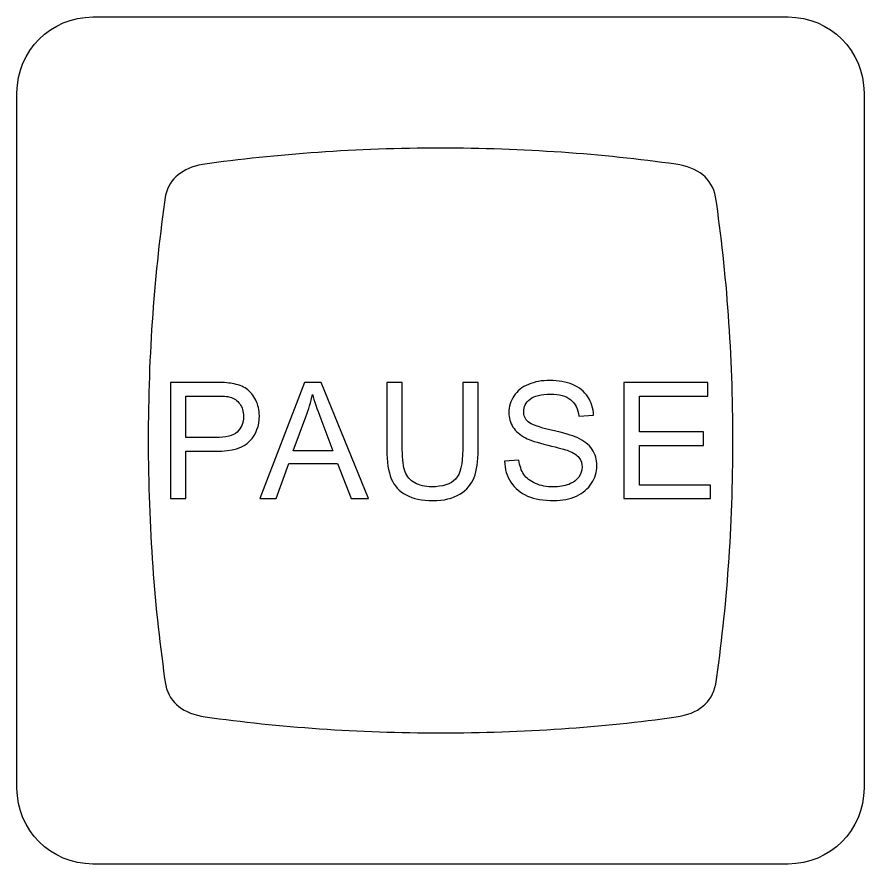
# Model space of a CAD drawing. Header units: millimetres. Extents: x -493 to 473, y -489 to 489.
# Drawn here: x -151.75 to -133.35, y -384.71 to -366.31 of the extents above; entities that cross this region are included whole.
import ezdxf

# ---------------------------------------------------------------- set-up
doc = ezdxf.new("R2010")
doc.units = ezdxf.units.MM
doc.header["$MEASUREMENT"] = 0
doc.layers.add('Layer 1', color=7, linetype='Continuous')

msp = doc.modelspace()

# ---------------------------------------------------------------- linework, layer by layer
at = {"layer": 'Layer 1', "color": 251}
for points, knots in [([(-150.1059, -384.7144), (-150.1059, -384.7144), (-134.9985, -384.7144), (-134.9985, -384.7144), (-134.9985, -384.7144), (-134.093, -384.7144), (-133.3522, -383.9736), (-133.3522, -383.0681), (-133.3522, -383.0681), (-133.3522, -383.0681), (-133.3522, -367.9607), (-133.3522, -367.9607), (-133.3522, -367.9607), (-133.3522, -367.0552), (-134.093, -366.3144), (-134.9985, -366.3144), (-134.9985, -366.3144), (-134.9985, -366.3144), (-150.1059, -366.3144), (-150.1059, -366.3144), (-150.1059, -366.3144), (-151.0114, -366.3144), (-151.7522, -367.0552), (-151.7522, -367.9607), (-151.7522, -367.9607), (-151.7522, -367.9607), (-151.7522, -383.0681), (-151.7522, -383.0681), (-151.7522, -383.0681), (-151.7522, -383.9736), (-151.0114, -384.7144), (-150.1059, -384.7144)], [0, 0, 0, 0, 0.1111111, 0.1111111, 0.1111111, 0.1111111, 0.2222222, 0.2222222, 0.2222222, 0.2222222, 0.3333333, 0.3333333, 0.3333333, 0.3333333, 0.4444444, 0.4444444, 0.4444444, 0.4444444, 0.5555556, 0.5555556, 0.5555556, 0.5555556, 0.6666667, 0.6666667, 0.6666667, 0.6666667, 0.7777778, 0.7777778, 0.7777778, 0.7777778, 1, 1, 1, 1]), ([(-142.552, -369.1649), (-140.7614, -369.1654), (-139.0415, -369.2883), (-137.4393, -369.5138), (-137.4393, -369.5138), (-137.4393, -369.5138), (-137.4393, -369.5139), (-137.4393, -369.5139), (-137.4393, -369.5139), (-136.9525, -369.5868), (-136.6626, -369.8194), (-136.5754, -370.2241), (-136.5754, -370.2241), (-136.3334, -371.877), (-136.2011, -373.6586), (-136.2007, -375.5164), (-136.2007, -375.5164), (-136.2002, -377.3741), (-136.3317, -379.1557), (-136.5729, -380.8086), (-136.5729, -380.8086), (-136.6599, -381.2128), (-136.9492, -381.4452), (-137.4349, -381.5181), (-137.4349, -381.5181), (-139.0374, -381.743), (-140.7578, -381.8652), (-142.5491, -381.8648), (-142.5491, -381.8648), (-144.3409, -381.8644), (-146.0619, -381.7412), (-147.6649, -381.5154), (-147.6649, -381.5154), (-147.6649, -381.5154), (-147.6648, -381.515), (-147.6648, -381.515), (-147.6648, -381.515), (-148.1378, -381.4442), (-148.425, -381.2225), (-148.5209, -380.8385), (-148.5209, -380.8385), (-148.7659, -379.1764), (-148.9, -377.3835), (-148.9004, -375.5134), (-148.9004, -375.5134), (-148.9009, -373.6416), (-148.7674, -371.8472), (-148.5228, -370.1839), (-148.5228, -370.1839), (-148.4302, -369.817), (-148.1622, -369.599), (-147.7234, -369.5198), (-147.7234, -369.5198), (-146.1047, -369.2897), (-144.3646, -369.1645), (-142.552, -369.1649)], [0, 0, 0, 0, 0.0666667, 0.0666667, 0.0666667, 0.0666667, 0.1333333, 0.1333333, 0.1333333, 0.1333333, 0.2, 0.2, 0.2, 0.2, 0.2666667, 0.2666667, 0.2666667, 0.2666667, 0.3333333, 0.3333333, 0.3333333, 0.3333333, 0.4, 0.4, 0.4, 0.4, 0.4666667, 0.4666667, 0.4666667, 0.4666667, 0.5333333, 0.5333333, 0.5333333, 0.5333333, 0.6, 0.6, 0.6, 0.6, 0.6666667, 0.6666667, 0.6666667, 0.6666667, 0.7333333, 0.7333333, 0.7333333, 0.7333333, 0.8, 0.8, 0.8, 0.8, 0.8666667, 0.8666667, 0.8666667, 0.8666667, 1, 1, 1, 1])]:
    msp.add_open_spline(points, degree=3, knots=knots, dxfattribs=at)
at = {"layer": 'Layer 1', "color": 132}
for points, knots in [([(-148.4165, -376.7778), (-148.4165, -376.7778), (-148.4165, -374.252), (-148.4165, -374.252), (-148.4165, -374.252), (-148.4165, -374.252), (-147.4628, -374.252), (-147.4628, -374.252), (-147.4628, -374.252), (-147.2952, -374.252), (-147.1671, -374.2602), (-147.0783, -374.2761), (-147.0783, -374.2761), (-146.9542, -374.2967), (-146.8502, -374.336), (-146.7661, -374.3937), (-146.7661, -374.3937), (-146.682, -374.4519), (-146.6144, -374.533), (-146.5632, -374.6371), (-146.5632, -374.6371), (-146.5121, -374.7411), (-146.4868, -374.8558), (-146.4868, -374.981), (-146.4868, -374.981), (-146.4868, -375.195), (-146.555, -375.3767), (-146.692, -375.5249), (-146.692, -375.5249), (-146.8284, -375.6736), (-147.0759, -375.7477), (-147.4334, -375.7477), (-147.4334, -375.7477), (-147.4334, -375.7477), (-148.0813, -375.7477), (-148.0813, -375.7477), (-148.0813, -375.7477), (-148.0813, -375.7477), (-148.0813, -376.7778), (-148.0813, -376.7778), (-148.0813, -376.7778), (-148.0813, -376.7778), (-148.4165, -376.7778), (-148.4165, -376.7778)], [0, 0, 0, 0, 0.0833333, 0.0833333, 0.0833333, 0.0833333, 0.1666667, 0.1666667, 0.1666667, 0.1666667, 0.25, 0.25, 0.25, 0.25, 0.3333333, 0.3333333, 0.3333333, 0.3333333, 0.4166667, 0.4166667, 0.4166667, 0.4166667, 0.5, 0.5, 0.5, 0.5, 0.5833333, 0.5833333, 0.5833333, 0.5833333, 0.6666667, 0.6666667, 0.6666667, 0.6666667, 0.75, 0.75, 0.75, 0.75, 0.8333333, 0.8333333, 0.8333333, 0.8333333, 1, 1, 1, 1]), ([(-146.478, -376.7778), (-146.478, -376.7778), (-145.509, -374.252), (-145.509, -374.252), (-145.509, -374.252), (-145.509, -374.252), (-145.1416, -374.252), (-145.1416, -374.252), (-145.1416, -374.252), (-145.1416, -374.252), (-144.1133, -376.7778), (-144.1133, -376.7778), (-144.1133, -376.7778), (-144.1133, -376.7778), (-144.4937, -376.7778), (-144.4937, -376.7778), (-144.4937, -376.7778), (-144.4937, -376.7778), (-144.7859, -376.0123), (-144.7859, -376.0123), (-144.7859, -376.0123), (-144.7859, -376.0123), (-145.8495, -376.0123), (-145.8495, -376.0123), (-145.8495, -376.0123), (-145.8495, -376.0123), (-146.1235, -376.7778), (-146.1235, -376.7778), (-146.1235, -376.7778), (-146.1235, -376.7778), (-146.478, -376.7778), (-146.478, -376.7778)], [0, 0, 0, 0, 0.1111111, 0.1111111, 0.1111111, 0.1111111, 0.2222222, 0.2222222, 0.2222222, 0.2222222, 0.3333333, 0.3333333, 0.3333333, 0.3333333, 0.4444444, 0.4444444, 0.4444444, 0.4444444, 0.5555556, 0.5555556, 0.5555556, 0.5555556, 0.6666667, 0.6666667, 0.6666667, 0.6666667, 0.7777778, 0.7777778, 0.7777778, 0.7777778, 1, 1, 1, 1]), ([(-142.0696, -374.252), (-142.0696, -374.252), (-141.7344, -374.252), (-141.7344, -374.252), (-141.7344, -374.252), (-141.7344, -374.252), (-141.7344, -375.7107), (-141.7344, -375.7107), (-141.7344, -375.7107), (-141.7344, -375.9647), (-141.7633, -376.1663), (-141.8203, -376.3157), (-141.8203, -376.3157), (-141.8779, -376.4644), (-141.9814, -376.5861), (-142.1307, -376.6796), (-142.1307, -376.6796), (-142.2806, -376.7731), (-142.4764, -376.8201), (-142.7198, -376.8201), (-142.7198, -376.8201), (-142.9556, -376.8201), (-143.1491, -376.7796), (-143.299, -376.6978), (-143.299, -376.6978), (-143.4495, -376.6161), (-143.5565, -376.4985), (-143.6206, -376.3439), (-143.6206, -376.3439), (-143.6847, -376.1893), (-143.717, -375.9782), (-143.717, -375.7107), (-143.717, -375.7107), (-143.717, -375.7107), (-143.717, -374.252), (-143.717, -374.252), (-143.717, -374.252), (-143.717, -374.252), (-143.3819, -374.252), (-143.3819, -374.252), (-143.3819, -374.252), (-143.3819, -374.252), (-143.3819, -375.7101), (-143.3819, -375.7101), (-143.3819, -375.7101), (-143.3819, -375.9294), (-143.3613, -376.0917), (-143.3207, -376.1951), (-143.3207, -376.1951), (-143.2802, -376.2992), (-143.2108, -376.3798), (-143.1114, -376.4356), (-143.1114, -376.4356), (-143.0126, -376.4921), (-142.8915, -376.5203), (-142.7487, -376.5203), (-142.7487, -376.5203), (-142.5041, -376.5203), (-142.3294, -376.4644), (-142.2254, -376.3533), (-142.2254, -376.3533), (-142.1213, -376.2416), (-142.0696, -376.0276), (-142.0696, -375.7101), (-142.0696, -375.7101), (-142.0696, -375.7101), (-142.0696, -374.252), (-142.0696, -374.252)], [0, 0, 0, 0, 0.0555556, 0.0555556, 0.0555556, 0.0555556, 0.1111111, 0.1111111, 0.1111111, 0.1111111, 0.1666667, 0.1666667, 0.1666667, 0.1666667, 0.2222222, 0.2222222, 0.2222222, 0.2222222, 0.2777778, 0.2777778, 0.2777778, 0.2777778, 0.3333333, 0.3333333, 0.3333333, 0.3333333, 0.3888889, 0.3888889, 0.3888889, 0.3888889, 0.4444444, 0.4444444, 0.4444444, 0.4444444, 0.5, 0.5, 0.5, 0.5, 0.5555556, 0.5555556, 0.5555556, 0.5555556, 0.6111111, 0.6111111, 0.6111111, 0.6111111, 0.6666667, 0.6666667, 0.6666667, 0.6666667, 0.7222222, 0.7222222, 0.7222222, 0.7222222, 0.7777778, 0.7777778, 0.7777778, 0.7777778, 0.8333333, 0.8333333, 0.8333333, 0.8333333, 0.8888889, 0.8888889, 0.8888889, 0.8888889, 1, 1, 1, 1]), ([(-141.1618, -375.9664), (-141.1618, -375.9664), (-140.8479, -375.9382), (-140.8479, -375.9382), (-140.8479, -375.9382), (-140.8332, -376.0652), (-140.7985, -376.1693), (-140.7438, -376.251), (-140.7438, -376.251), (-140.6891, -376.3321), (-140.6044, -376.398), (-140.4898, -376.4485), (-140.4898, -376.4485), (-140.3751, -376.4985), (-140.2458, -376.5238), (-140.1023, -376.5238), (-140.1023, -376.5238), (-139.9748, -376.5238), (-139.8625, -376.505), (-139.7649, -376.4668), (-139.7649, -376.4668), (-139.6673, -376.4286), (-139.5949, -376.3762), (-139.5473, -376.3098), (-139.5473, -376.3098), (-139.4997, -376.2434), (-139.4756, -376.171), (-139.4756, -376.0934), (-139.4756, -376.0934), (-139.4756, -376.0146), (-139.4985, -375.9459), (-139.5444, -375.8865), (-139.5444, -375.8865), (-139.5902, -375.8277), (-139.6661, -375.7783), (-139.7719, -375.7377), (-139.7719, -375.7377), (-139.8395, -375.7118), (-139.9895, -375.6707), (-140.2217, -375.6148), (-140.2217, -375.6148), (-140.4539, -375.559), (-140.6162, -375.5067), (-140.7091, -375.4573), (-140.7091, -375.4573), (-140.8296, -375.3938), (-140.919, -375.315), (-140.9778, -375.2215), (-140.9778, -375.2215), (-141.0372, -375.128), (-141.0666, -375.0228), (-141.0666, -374.9069), (-141.0666, -374.9069), (-141.0666, -374.7788), (-141.0301, -374.6594), (-140.9578, -374.5489), (-140.9578, -374.5489), (-140.8855, -374.4378), (-140.7802, -374.3537), (-140.6409, -374.2961), (-140.6409, -374.2961), (-140.5021, -374.2384), (-140.3475, -374.2096), (-140.1776, -374.2096), (-140.1776, -374.2096), (-139.9906, -374.2096), (-139.8254, -374.2396), (-139.6825, -374.3002), (-139.6825, -374.3002), (-139.5397, -374.3601), (-139.4297, -374.4489), (-139.3527, -374.5665), (-139.3527, -374.5665), (-139.2757, -374.6835), (-139.2345, -374.8164), (-139.2286, -374.9646), (-139.2286, -374.9646), (-139.2286, -374.9646), (-139.5497, -374.9893), (-139.5497, -374.9893), (-139.5497, -374.9893), (-139.5667, -374.8299), (-139.6249, -374.7094), (-139.7243, -374.6283), (-139.7243, -374.6283), (-139.8237, -374.5465), (-139.9706, -374.506), (-140.1647, -374.506), (-140.1647, -374.506), (-140.3669, -374.506), (-140.5145, -374.543), (-140.6068, -374.6171), (-140.6068, -374.6171), (-140.6991, -374.6912), (-140.7456, -374.7805), (-140.7456, -374.8852), (-140.7456, -374.8852), (-140.7456, -374.9757), (-140.7126, -375.0504), (-140.6474, -375.1092), (-140.6474, -375.1092), (-140.5827, -375.1674), (-140.4151, -375.228), (-140.1435, -375.2891), (-140.1435, -375.2891), (-139.8719, -375.3508), (-139.6855, -375.4043), (-139.5844, -375.4502), (-139.5844, -375.4502), (-139.438, -375.5178), (-139.3292, -375.6031), (-139.2592, -375.7071), (-139.2592, -375.7071), (-139.1893, -375.8106), (-139.1546, -375.93), (-139.1546, -376.0652), (-139.1546, -376.0652), (-139.1546, -376.1998), (-139.1928, -376.3257), (-139.2698, -376.4444), (-139.2698, -376.4444), (-139.3468, -376.5632), (-139.4568, -376.6555), (-139.6008, -376.7214), (-139.6008, -376.7214), (-139.7449, -376.7872), (-139.9066, -376.8201), (-140.0871, -376.8201), (-140.0871, -376.8201), (-140.3152, -376.8201), (-140.5063, -376.7866), (-140.6603, -376.7202), (-140.6603, -376.7202), (-140.8149, -376.6537), (-140.9355, -376.5538), (-141.0231, -376.4197), (-141.0231, -376.4197), (-141.1113, -376.2863), (-141.1571, -376.1352), (-141.1618, -375.9664)], [0, 0, 0, 0, 0.0277778, 0.0277778, 0.0277778, 0.0277778, 0.0555556, 0.0555556, 0.0555556, 0.0555556, 0.0833333, 0.0833333, 0.0833333, 0.0833333, 0.1111111, 0.1111111, 0.1111111, 0.1111111, 0.1388889, 0.1388889, 0.1388889, 0.1388889, 0.1666667, 0.1666667, 0.1666667, 0.1666667, 0.1944444, 0.1944444, 0.1944444, 0.1944444, 0.2222222, 0.2222222, 0.2222222, 0.2222222, 0.25, 0.25, 0.25, 0.25, 0.2777778, 0.2777778, 0.2777778, 0.2777778, 0.3055556, 0.3055556, 0.3055556, 0.3055556, 0.3333333, 0.3333333, 0.3333333, 0.3333333, 0.3611111, 0.3611111, 0.3611111, 0.3611111, 0.3888889, 0.3888889, 0.3888889, 0.3888889, 0.4166667, 0.4166667, 0.4166667, 0.4166667, 0.4444444, 0.4444444, 0.4444444, 0.4444444, 0.4722222, 0.4722222, 0.4722222, 0.4722222, 0.5, 0.5, 0.5, 0.5, 0.5277778, 0.5277778, 0.5277778, 0.5277778, 0.5555556, 0.5555556, 0.5555556, 0.5555556, 0.5833333, 0.5833333, 0.5833333, 0.5833333, 0.6111111, 0.6111111, 0.6111111, 0.6111111, 0.6388889, 0.6388889, 0.6388889, 0.6388889, 0.6666667, 0.6666667, 0.6666667, 0.6666667, 0.6944444, 0.6944444, 0.6944444, 0.6944444, 0.7222222, 0.7222222, 0.7222222, 0.7222222, 0.75, 0.75, 0.75, 0.75, 0.7777778, 0.7777778, 0.7777778, 0.7777778, 0.8055556, 0.8055556, 0.8055556, 0.8055556, 0.8333333, 0.8333333, 0.8333333, 0.8333333, 0.8611111, 0.8611111, 0.8611111, 0.8611111, 0.8888889, 0.8888889, 0.8888889, 0.8888889, 0.9166667, 0.9166667, 0.9166667, 0.9166667, 0.9444444, 0.9444444, 0.9444444, 0.9444444, 1, 1, 1, 1]), ([(-138.5684, -376.7778), (-138.5684, -376.7778), (-138.5684, -374.252), (-138.5684, -374.252), (-138.5684, -374.252), (-138.5684, -374.252), (-136.7446, -374.252), (-136.7446, -374.252), (-136.7446, -374.252), (-136.7446, -374.252), (-136.7446, -374.5483), (-136.7446, -374.5483), (-136.7446, -374.5483), (-136.7446, -374.5483), (-138.2333, -374.5483), (-138.2333, -374.5483), (-138.2333, -374.5483), (-138.2333, -374.5483), (-138.2333, -375.3244), (-138.2333, -375.3244), (-138.2333, -375.3244), (-138.2333, -375.3244), (-136.8398, -375.3244), (-136.8398, -375.3244), (-136.8398, -375.3244), (-136.8398, -375.3244), (-136.8398, -375.6207), (-136.8398, -375.6207), (-136.8398, -375.6207), (-136.8398, -375.6207), (-138.2333, -375.6207), (-138.2333, -375.6207), (-138.2333, -375.6207), (-138.2333, -375.6207), (-138.2333, -376.4815), (-138.2333, -376.4815), (-138.2333, -376.4815), (-138.2333, -376.4815), (-136.6846, -376.4815), (-136.6846, -376.4815), (-136.6846, -376.4815), (-136.6846, -376.4815), (-136.6846, -376.7778), (-136.6846, -376.7778), (-136.6846, -376.7778), (-136.6846, -376.7778), (-138.5684, -376.7778), (-138.5684, -376.7778)], [0, 0, 0, 0, 0.0769231, 0.0769231, 0.0769231, 0.0769231, 0.1538462, 0.1538462, 0.1538462, 0.1538462, 0.2307692, 0.2307692, 0.2307692, 0.2307692, 0.3076923, 0.3076923, 0.3076923, 0.3076923, 0.3846154, 0.3846154, 0.3846154, 0.3846154, 0.4615385, 0.4615385, 0.4615385, 0.4615385, 0.5384615, 0.5384615, 0.5384615, 0.5384615, 0.6153846, 0.6153846, 0.6153846, 0.6153846, 0.6923077, 0.6923077, 0.6923077, 0.6923077, 0.7692308, 0.7692308, 0.7692308, 0.7692308, 0.8461538, 0.8461538, 0.8461538, 0.8461538, 1, 1, 1, 1]), ([(-148.0813, -375.4514), (-148.0813, -375.4514), (-147.4287, -375.4514), (-147.4287, -375.4514), (-147.4287, -375.4514), (-147.2123, -375.4514), (-147.0595, -375.4114), (-146.9683, -375.3309), (-146.9683, -375.3309), (-146.8778, -375.2503), (-146.8325, -375.1374), (-146.8325, -374.991), (-146.8325, -374.991), (-146.8325, -374.8858), (-146.859, -374.7952), (-146.9125, -374.72), (-146.9125, -374.72), (-146.966, -374.6447), (-147.0365, -374.5947), (-147.1236, -374.5706), (-147.1236, -374.5706), (-147.18, -374.5559), (-147.2841, -374.5483), (-147.4352, -374.5483), (-147.4352, -374.5483), (-147.4352, -374.5483), (-148.0813, -374.5483), (-148.0813, -374.5483), (-148.0813, -374.5483), (-148.0813, -374.5483), (-148.0813, -375.4514), (-148.0813, -375.4514)], [0, 0, 0, 0, 0.1111111, 0.1111111, 0.1111111, 0.1111111, 0.2222222, 0.2222222, 0.2222222, 0.2222222, 0.3333333, 0.3333333, 0.3333333, 0.3333333, 0.4444444, 0.4444444, 0.4444444, 0.4444444, 0.5555556, 0.5555556, 0.5555556, 0.5555556, 0.6666667, 0.6666667, 0.6666667, 0.6666667, 0.7777778, 0.7777778, 0.7777778, 0.7777778, 1, 1, 1, 1]), ([(-145.7513, -375.7407), (-145.7513, -375.7407), (-144.8905, -375.7407), (-144.8905, -375.7407), (-144.8905, -375.7407), (-144.8905, -375.7407), (-145.1539, -375.0404), (-145.1539, -375.0404), (-145.1539, -375.0404), (-145.2333, -374.8276), (-145.2933, -374.6518), (-145.335, -374.513), (-145.335, -374.513), (-145.3697, -374.6776), (-145.4162, -374.8393), (-145.4744, -374.9993), (-145.4744, -374.9993), (-145.4744, -374.9993), (-145.7513, -375.7407), (-145.7513, -375.7407)], [0, 0, 0, 0, 0.1666667, 0.1666667, 0.1666667, 0.1666667, 0.3333333, 0.3333333, 0.3333333, 0.3333333, 0.5, 0.5, 0.5, 0.5, 0.6666667, 0.6666667, 0.6666667, 0.6666667, 1, 1, 1, 1])]:
    msp.add_open_spline(points, degree=3, knots=knots, dxfattribs=at)

doc.saveas('drawing.dxf')
